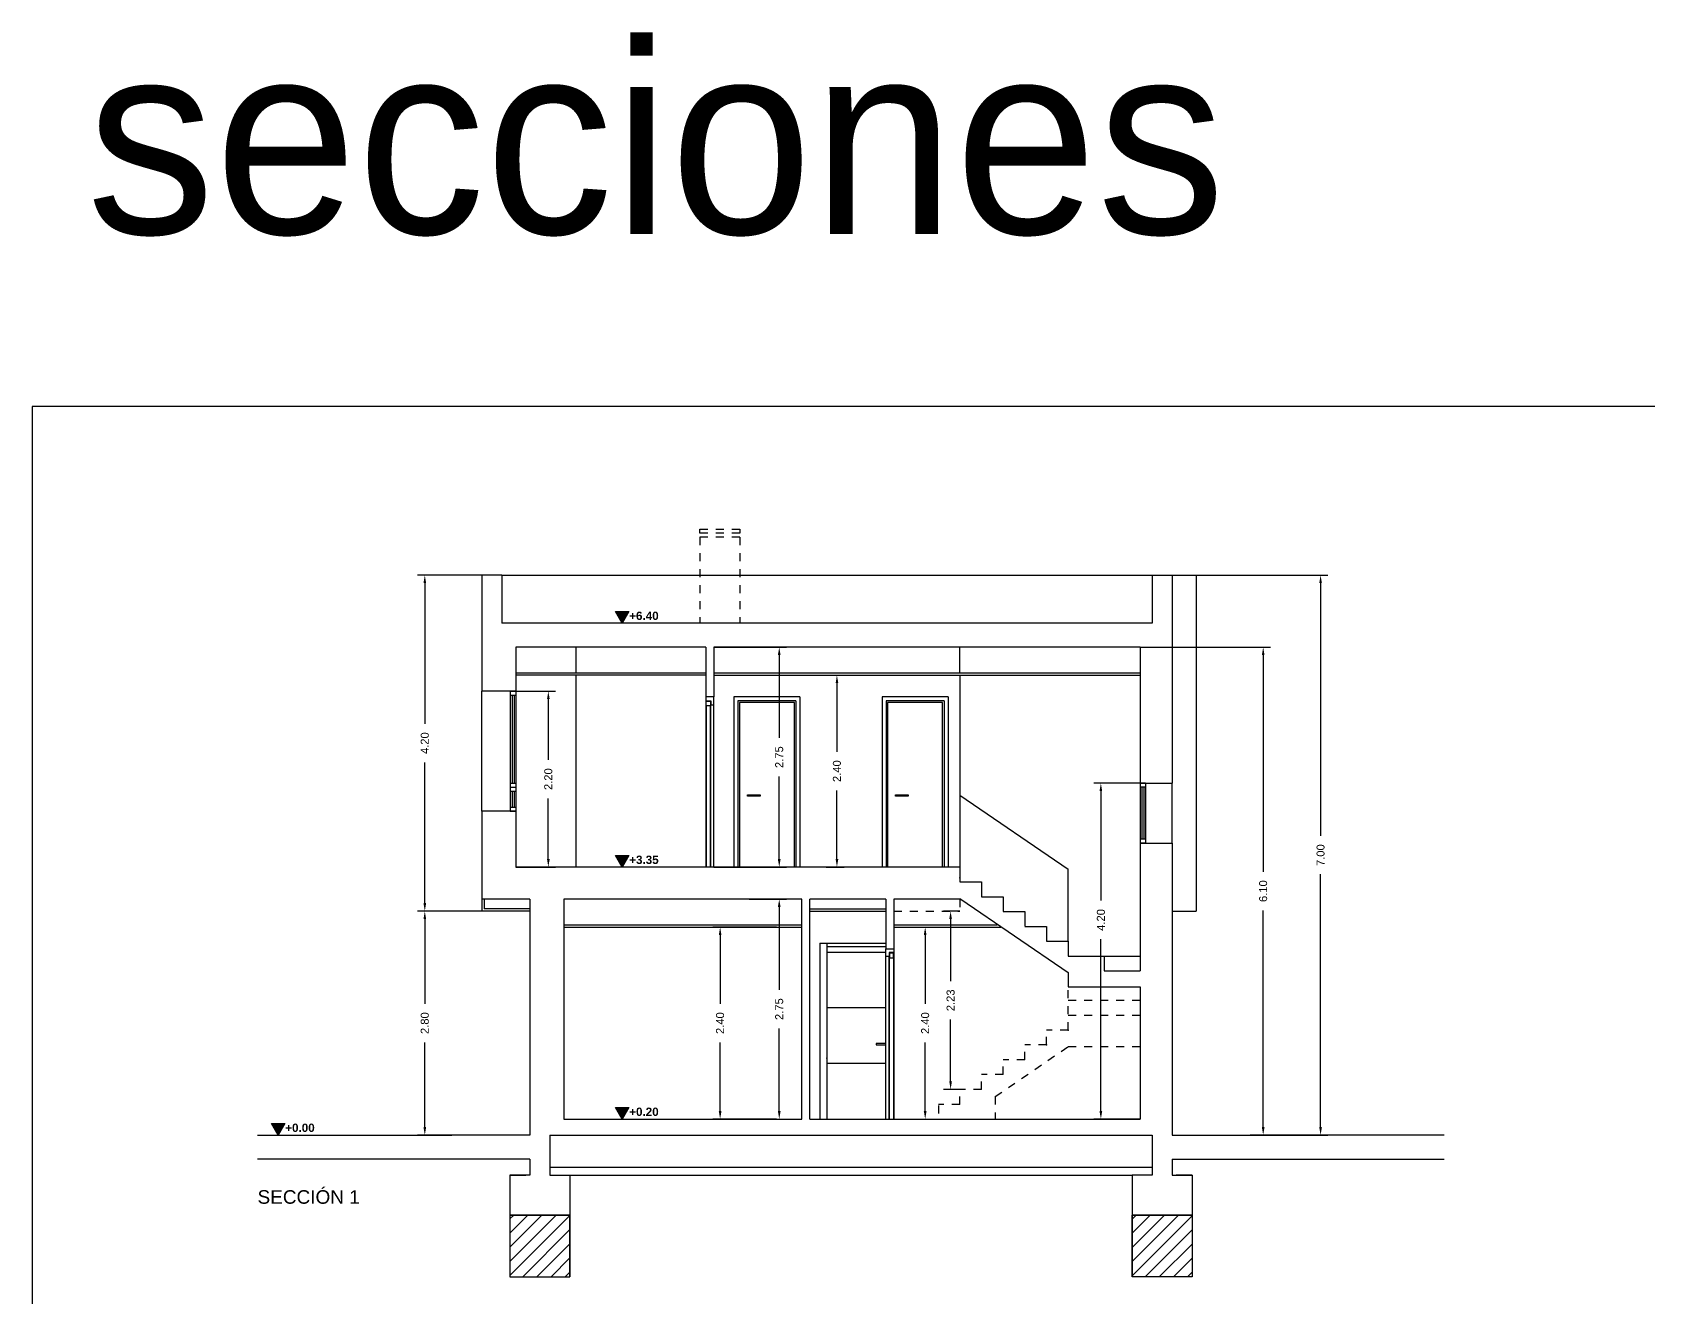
# Model space of a CAD drawing. Header units: millimetres. Extents: x 441156 to 441653, y 4514887 to 4515266.
# Drawn here: x 441397.92 to 441418.12, y 4515056.58 to 4515072.4 of the extents above; entities that cross this region are included whole.
import ezdxf

# ---------------------------------------------------------------- set-up
doc = ezdxf.new("R2010")
doc.units = ezdxf.units.MM
doc.linetypes.add('CONTINUA', pattern=[0])
doc.linetypes.add('RAYITAS', pattern=[0.375, 0.25, -0.125])
for name, color, linetype in [('01_alzado', 5, 'CONTINUA'), ('01_cotas', 254, 'Continuous'), ('01_proyeccion', 36, 'RAYITAS'), ('01_proyección', 4, 'RAYITAS'), ('01_seccion', 7, 'CONTINUA'), ('01_tabiques', 3, 'Continuous'), ('01_texto cartela', 5, 'Continuous'), ('01_textos', 7, 'Continuous')]:
    doc.layers.add(name, color=color, linetype=linetype)
doc.layers.add('01_cartela', color=6, linetype='Continuous', plot=False)
doc.styles.add('Century Gothic_6', font='', dxfattribs={"height": 11})
doc.styles.add('Estilo1', font='swissel.ttf')
doc.styles.add('NIEVES3', font='swisseb.ttf')
doc.styles.add('ROMANS', font='romans')
doc.styles.get('Century Gothic_6').set_extended_font_data('Century Gothic')
doc.dimstyles.new('DECIMAL-50', dxfattribs={"dimtxt": 0.08, "dimasz": 0.15, "dimexe": 0.09, "dimexo": 0, "dimgap": 0.09, "dimtad": 0, "dimzin": 0, "dimdsep": 46, "dimtxsty": 'ROMANS', "dimcen": 0.09, "dimclrt": 6, "dimadec": 0, "dimazin": 0, "dimtfac": 1.38, "dimtix": 1, "dimtofl": 0, "dimtmove": 2, "dimatfit": 3, "dimldrblk": 'OBLIQUE', "dimfxl": 1, "dimtolj": 1, "dimtzin": 0, "dimarcsym": 0})
pattern_1 = [(45, (439122.1837, 4515008.54803), (-0.0883883476, 0.0883883476), [])]

# ---------------------------------------------------------------- blocks, each defined once
blk = doc.blocks.new('*D490')
at = {"layer": '01_cotas', "color": 0, "linetype": 'CONTINUA', "lineweight": -2, "transparency": 16777216}
for p, q in [((441406.441, 4515064.713), (441407.347, 4515064.713)), ((441406.441, 4515061.963), (441407.347, 4515061.963))]:
    blk.add_line(p, q, dxfattribs=at)
at = {"layer": '01_cotas', "color": 0, "lineweight": -2, "transparency": 16777216}
for p, q in [((441407.257, 4515064.613), (441407.257, 4515063.578)), ((441407.257, 4515062.063), (441407.257, 4515063.098))]:
    blk.add_line(p, q, dxfattribs=at)
at = {"layer": '01_cotas', "color": 0, "transparency": 16777216}
for points in [[(441407.24, 4515064.613), (441407.274, 4515064.613), (441407.257, 4515064.713)], [(441407.24, 4515062.063), (441407.274, 4515062.063), (441407.257, 4515061.963)]]:
    blk.add_solid(points, dxfattribs=at)
at = {"layer": '01_cotas', "color": 7, "transparency": 16777216, "insert": (441407.257, 4515063.338), "char_height": 0.1, "attachment_point": 5, "rotation": 90, "style": 'Estilo1'}
blk.add_mtext('\\A1;2.75', dxfattribs=at)
blk = doc.blocks.new('*D491')
at = {"layer": '01_cotas', "color": 0, "linetype": 'CONTINUA', "lineweight": -2, "transparency": 16777216}
for p, q in [((441406.88, 4515061.563), (441407.347, 4515061.563)), ((441406.88, 4515058.813), (441407.347, 4515058.813))]:
    blk.add_line(p, q, dxfattribs=at)
at = {"layer": '01_cotas', "color": 0, "lineweight": -2, "transparency": 16777216}
for p, q in [((441407.257, 4515061.463), (441407.257, 4515060.428)), ((441407.257, 4515058.913), (441407.257, 4515059.948))]:
    blk.add_line(p, q, dxfattribs=at)
at = {"layer": '01_cotas', "color": 0, "transparency": 16777216}
for points in [[(441407.24, 4515061.463), (441407.274, 4515061.463), (441407.257, 4515061.563)], [(441407.24, 4515058.913), (441407.274, 4515058.913), (441407.257, 4515058.813)]]:
    blk.add_solid(points, dxfattribs=at)
at = {"layer": '01_cotas', "color": 7, "transparency": 16777216, "insert": (441407.257, 4515060.188), "char_height": 0.1, "attachment_point": 5, "rotation": 90, "style": 'Estilo1'}
blk.add_mtext('\\A1;2.75', dxfattribs=at)
blk = doc.blocks.new('*D492')
at = {"layer": '01_cotas', "color": 0, "linetype": 'CONTINUA', "lineweight": -2, "transparency": 16777216}
for p, q in [((441407.844, 4515064.363), (441408.068, 4515064.363)), ((441407.844, 4515061.963), (441408.068, 4515061.963))]:
    blk.add_line(p, q, dxfattribs=at)
at = {"layer": '01_cotas', "color": 0, "lineweight": -2, "transparency": 16777216}
for p, q in [((441407.978, 4515064.263), (441407.978, 4515063.403)), ((441407.978, 4515062.063), (441407.978, 4515062.923))]:
    blk.add_line(p, q, dxfattribs=at)
at = {"layer": '01_cotas', "color": 0, "transparency": 16777216}
for points in [[(441407.962, 4515064.263), (441407.995, 4515064.263), (441407.978, 4515064.363)], [(441407.962, 4515062.063), (441407.995, 4515062.063), (441407.978, 4515061.963)]]:
    blk.add_solid(points, dxfattribs=at)
at = {"layer": '01_cotas', "color": 7, "transparency": 16777216, "insert": (441407.978, 4515063.163), "char_height": 0.1, "attachment_point": 5, "rotation": 90, "style": 'Estilo1'}
blk.add_mtext('\\A1;2.40', dxfattribs=at)
blk = doc.blocks.new('*D493')
at = {"layer": '01_cotas', "color": 0, "linetype": 'CONTINUA', "lineweight": -2, "transparency": 16777216}
for p, q in [((441407.222, 4515061.213), (441406.428, 4515061.213)), ((441407.222, 4515058.813), (441406.428, 4515058.813))]:
    blk.add_line(p, q, dxfattribs=at)
at = {"layer": '01_cotas', "color": 0, "lineweight": -2, "transparency": 16777216}
for p, q in [((441406.518, 4515061.113), (441406.518, 4515060.253)), ((441406.518, 4515058.913), (441406.518, 4515059.773))]:
    blk.add_line(p, q, dxfattribs=at)
at = {"layer": '01_cotas', "color": 0, "transparency": 16777216}
for points in [[(441406.502, 4515061.113), (441406.535, 4515061.113), (441406.518, 4515061.213)], [(441406.502, 4515058.913), (441406.535, 4515058.913), (441406.518, 4515058.813)]]:
    blk.add_solid(points, dxfattribs=at)
at = {"layer": '01_cotas', "color": 7, "transparency": 16777216, "insert": (441406.518, 4515060.013), "char_height": 0.1, "attachment_point": 5, "rotation": 90, "style": 'Estilo1'}
blk.add_mtext('\\A1;2.40', dxfattribs=at)
blk = doc.blocks.new('*D494')
at = {"layer": '01_cotas', "color": 0, "linetype": 'CONTINUA', "lineweight": -2, "transparency": 16777216}
for p, q in [((441408.691, 4515061.213), (441409.171, 4515061.213)), ((441408.666, 4515058.813), (441409.171, 4515058.813))]:
    blk.add_line(p, q, dxfattribs=at)
at = {"layer": '01_cotas', "color": 0, "lineweight": -2, "transparency": 16777216}
for p, q in [((441409.081, 4515061.113), (441409.081, 4515060.253)), ((441409.081, 4515058.913), (441409.081, 4515059.773))]:
    blk.add_line(p, q, dxfattribs=at)
at = {"layer": '01_cotas', "color": 0, "transparency": 16777216}
for points in [[(441409.064, 4515061.113), (441409.098, 4515061.113), (441409.081, 4515061.213)], [(441409.064, 4515058.913), (441409.098, 4515058.913), (441409.081, 4515058.813)]]:
    blk.add_solid(points, dxfattribs=at)
at = {"layer": '01_cotas', "color": 7, "transparency": 16777216, "insert": (441409.081, 4515060.013), "char_height": 0.1, "attachment_point": 5, "rotation": 90, "style": 'Estilo1'}
blk.add_mtext('\\A1;2.40', dxfattribs=at)
blk = doc.blocks.new('*D495')
at = {"layer": '01_cotas', "color": 0, "linetype": 'CONTINUA', "lineweight": -2, "transparency": 16777216}
for p, q in [((441403.966, 4515064.163), (441404.461, 4515064.163)), ((441403.966, 4515061.963), (441404.461, 4515061.963))]:
    blk.add_line(p, q, dxfattribs=at)
at = {"layer": '01_cotas', "color": 0, "lineweight": -2, "transparency": 16777216}
for p, q in [((441404.371, 4515064.063), (441404.371, 4515063.303)), ((441404.371, 4515062.063), (441404.371, 4515062.823))]:
    blk.add_line(p, q, dxfattribs=at)
at = {"layer": '01_cotas', "color": 0, "transparency": 16777216}
for points in [[(441404.355, 4515064.063), (441404.388, 4515064.063), (441404.371, 4515064.163)], [(441404.355, 4515062.063), (441404.388, 4515062.063), (441404.371, 4515061.963)]]:
    blk.add_solid(points, dxfattribs=at)
at = {"layer": '01_cotas', "color": 7, "transparency": 16777216, "insert": (441404.371, 4515063.063), "char_height": 0.1, "attachment_point": 5, "rotation": 90, "style": 'Estilo1'}
blk.add_mtext('\\A1;2.20', dxfattribs=at)
blk = doc.blocks.new('*D496')
at = {"layer": '01_cotas', "color": 0, "linetype": 'CONTINUA', "lineweight": -2, "transparency": 16777216}
for p, q in [((441409.516, 4515061.413), (441409.309, 4515061.413)), ((441409.516, 4515059.184), (441409.309, 4515059.184))]:
    blk.add_line(p, q, dxfattribs=at)
at = {"layer": '01_cotas', "color": 0, "lineweight": -2, "transparency": 16777216}
for p, q in [((441409.399, 4515061.313), (441409.399, 4515060.539)), ((441409.399, 4515059.284), (441409.399, 4515060.058))]:
    blk.add_line(p, q, dxfattribs=at)
at = {"layer": '01_cotas', "color": 0, "transparency": 16777216}
for points in [[(441409.382, 4515061.313), (441409.415, 4515061.313), (441409.399, 4515061.413)], [(441409.382, 4515059.284), (441409.415, 4515059.284), (441409.399, 4515059.184)]]:
    blk.add_solid(points, dxfattribs=at)
at = {"layer": '01_cotas', "color": 7, "transparency": 16777216, "insert": (441409.399, 4515060.298), "char_height": 0.1, "attachment_point": 5, "rotation": 90, "style": 'Estilo1'}
blk.add_mtext('\\A1;2.23', dxfattribs=at)
blk = doc.blocks.new('*D497')
at = {"layer": '01_cotas', "color": 0, "linetype": 'CONTINUA', "lineweight": -2, "transparency": 16777216}
for p, q in [((441411.766, 4515063.013), (441411.187, 4515063.013)), ((441411.766, 4515058.813), (441411.187, 4515058.813))]:
    blk.add_line(p, q, dxfattribs=at)
at = {"layer": '01_cotas', "color": 0, "lineweight": -2, "transparency": 16777216}
for p, q in [((441411.277, 4515062.913), (441411.277, 4515061.544)), ((441411.277, 4515058.913), (441411.277, 4515061.063))]:
    blk.add_line(p, q, dxfattribs=at)
at = {"layer": '01_cotas', "color": 0, "transparency": 16777216}
for points in [[(441411.26, 4515062.913), (441411.293, 4515062.913), (441411.277, 4515063.013)], [(441411.26, 4515058.913), (441411.293, 4515058.913), (441411.277, 4515058.813)]]:
    blk.add_solid(points, dxfattribs=at)
at = {"layer": '01_cotas', "color": 7, "transparency": 16777216, "insert": (441411.277, 4515061.303), "char_height": 0.1, "attachment_point": 5, "rotation": 90, "style": 'Estilo1'}
blk.add_mtext('\\A1;4.20', dxfattribs=at)
blk = doc.blocks.new('*D498')
at = {"layer": '01_cotas', "color": 0, "linetype": 'CONTINUA', "lineweight": -2, "transparency": 16777216}
for p, q in [((441412.466, 4515065.613), (441414.113, 4515065.613)), ((441412.766, 4515058.613), (441414.113, 4515058.613))]:
    blk.add_line(p, q, dxfattribs=at)
at = {"layer": '01_cotas', "color": 0, "lineweight": -2, "transparency": 16777216}
for p, q in [((441414.023, 4515065.513), (441414.023, 4515062.353)), ((441414.023, 4515058.713), (441414.023, 4515061.874))]:
    blk.add_line(p, q, dxfattribs=at)
at = {"layer": '01_cotas', "color": 0, "transparency": 16777216}
for points in [[(441414.006, 4515065.513), (441414.039, 4515065.513), (441414.023, 4515065.613)], [(441414.006, 4515058.713), (441414.039, 4515058.713), (441414.023, 4515058.613)]]:
    blk.add_solid(points, dxfattribs=at)
at = {"layer": '01_cotas', "color": 7, "transparency": 16777216, "insert": (441414.023, 4515062.113), "char_height": 0.1, "attachment_point": 5, "rotation": 90, "style": 'Estilo1'}
blk.add_mtext('\\A1;7.00', dxfattribs=at)
blk = doc.blocks.new('*D499')
at = {"layer": '01_cotas', "color": 0, "linetype": 'CONTINUA', "lineweight": -2, "transparency": 16777216}
for p, q in [((441411.766, 4515064.713), (441413.395, 4515064.713)), ((441412.766, 4515058.613), (441413.395, 4515058.613))]:
    blk.add_line(p, q, dxfattribs=at)
at = {"layer": '01_cotas', "color": 0, "lineweight": -2, "transparency": 16777216}
for p, q in [((441413.305, 4515064.613), (441413.305, 4515061.903)), ((441413.305, 4515058.713), (441413.305, 4515061.423))]:
    blk.add_line(p, q, dxfattribs=at)
at = {"layer": '01_cotas', "color": 0, "transparency": 16777216}
for points in [[(441413.289, 4515064.613), (441413.322, 4515064.613), (441413.305, 4515064.713)], [(441413.289, 4515058.713), (441413.322, 4515058.713), (441413.305, 4515058.613)]]:
    blk.add_solid(points, dxfattribs=at)
at = {"layer": '01_cotas', "color": 7, "transparency": 16777216, "insert": (441413.305, 4515061.663), "char_height": 0.1, "attachment_point": 5, "rotation": 90, "style": 'Estilo1'}
blk.add_mtext('\\A1;6.10', dxfattribs=at)
blk = doc.blocks.new('*D500')
at = {"layer": '01_cotas', "color": 0, "linetype": 'CONTINUA', "lineweight": -2, "transparency": 16777216}
for p, q in [((441403.541, 4515061.413), (441402.737, 4515061.413)), ((441403.541, 4515058.613), (441402.737, 4515058.613))]:
    blk.add_line(p, q, dxfattribs=at)
at = {"layer": '01_cotas', "color": 0, "lineweight": -2, "transparency": 16777216}
for p, q in [((441402.827, 4515061.313), (441402.827, 4515060.253)), ((441402.827, 4515058.713), (441402.827, 4515059.773))]:
    blk.add_line(p, q, dxfattribs=at)
at = {"layer": '01_cotas', "color": 0, "transparency": 16777216}
for points in [[(441402.811, 4515061.313), (441402.844, 4515061.313), (441402.827, 4515061.413)], [(441402.811, 4515058.713), (441402.844, 4515058.713), (441402.827, 4515058.613)]]:
    blk.add_solid(points, dxfattribs=at)
at = {"layer": '01_cotas', "color": 7, "transparency": 16777216, "insert": (441402.827, 4515060.013), "char_height": 0.1, "attachment_point": 5, "rotation": 90, "style": 'Estilo1'}
blk.add_mtext('\\A1;2.80', dxfattribs=at)
blk = doc.blocks.new('*D501')
at = {"layer": '01_cotas', "color": 0, "linetype": 'CONTINUA', "lineweight": -2, "transparency": 16777216}
for p, q in [((441403.541, 4515065.613), (441402.737, 4515065.613)), ((441403.541, 4515061.413), (441402.737, 4515061.413))]:
    blk.add_line(p, q, dxfattribs=at)
at = {"layer": '01_cotas', "color": 0, "lineweight": -2, "transparency": 16777216}
for p, q in [((441402.827, 4515065.513), (441402.827, 4515063.754)), ((441402.827, 4515061.513), (441402.827, 4515063.272))]:
    blk.add_line(p, q, dxfattribs=at)
at = {"layer": '01_cotas', "color": 0, "transparency": 16777216}
for points in [[(441402.811, 4515065.513), (441402.844, 4515065.513), (441402.827, 4515065.613)], [(441402.811, 4515061.513), (441402.844, 4515061.513), (441402.827, 4515061.413)]]:
    blk.add_solid(points, dxfattribs=at)
at = {"layer": '01_cotas', "color": 7, "transparency": 16777216, "insert": (441402.827, 4515063.513), "char_height": 0.1, "attachment_point": 5, "rotation": 90, "style": 'Estilo1'}
blk.add_mtext('\\A1;4.20', dxfattribs=at)

msp = doc.modelspace()

# ---------------------------------------------------------------- hatches: boundary and pattern name
at = {"layer": '01_alzado', "linetype": 'CONTINUA'}
h = msp.add_hatch(dxfattribs=at)
h.set_pattern_fill('ANSI31', color=2)
h.set_pattern_definition(pattern_1)
h.paths.add_polyline_path([(441404.641, 4515056.843), (441403.891, 4515056.843), (441403.891, 4515057.613), (441404.641, 4515057.613)])
h = msp.add_hatch(dxfattribs=at)
h.set_pattern_fill('ANSI31', color=2)
h.set_pattern_definition(pattern_1)
h.paths.add_polyline_path([(441411.666, 4515056.843), (441412.416, 4515056.843), (441412.416, 4515057.613), (441411.666, 4515057.613)])
at = {"layer": '01_proyeccion', "linetype": 'CONTINUA', "ltscale": 1.5}
h = msp.add_hatch(color=7, dxfattribs=at)
h.dxf.hatch_style = 1
h.paths.add_polyline_path([(441405.295, 4515065.013), (441405.212, 4515065.157), (441405.378, 4515065.157)])
h = msp.add_hatch(color=7, dxfattribs=at)
h.dxf.hatch_style = 1
h.paths.add_polyline_path([(441405.295, 4515061.963), (441405.212, 4515062.107), (441405.378, 4515062.107)])
h = msp.add_hatch(color=7, dxfattribs=at)
h.dxf.hatch_style = 1
h.paths.add_polyline_path([(441405.295, 4515058.813), (441405.212, 4515058.957), (441405.378, 4515058.957)])
h = msp.add_hatch(color=7, dxfattribs=at)
h.dxf.hatch_style = 1
h.paths.add_polyline_path([(441400.996, 4515058.613), (441400.913, 4515058.757), (441401.079, 4515058.757)])

# ---------------------------------------------------------------- linework, layer by layer
at = {"layer": '01_alzado', "color": 2, "linetype": 'CONTINUA'}
for p, q in [((441403.791, 4515065.613, 0), (441411.916, 4515065.613, 0)), ((441412.166, 4515065.613, 0), (441412.466, 4515065.613, 0)), ((441412.466, 4515065.613, 0), (441412.466, 4515061.413, 0)), ((441404.716, 4515064.713, 0), (441404.716, 4515064.393, 0)), ((441404.716, 4515064.363, 0), (441404.716, 4515061.963, 0)), ((441409.516, 4515064.363, 0), (441409.516, 4515061.963, 0)), ((441403.541, 4515062.663, 0), (441403.541, 4515064.163, 0)), ((441403.896, 4515064.163, 0), (441403.966, 4515064.163, 0)), ((441403.896, 4515064.163, 0), (441403.966, 4515064.163, 0)), ((441403.896, 4515064.163, 0), (441403.896, 4515062.663, 0)), ((441403.966, 4515064.163, 0), (441403.966, 4515062.663, 0)), ((441403.896, 4515064.113, 0), (441403.966, 4515064.113, 0)), ((441403.919, 4515064.113, 0), (441403.919, 4515063.013, 0)), ((441403.943, 4515064.113, 0), (441403.943, 4515063.013, 0)), ((441407.516, 4515064.093, 0), (441406.691, 4515064.093, 0)), ((441406.691, 4515064.093, 0), (441406.691, 4515061.963, 0)), ((441406.741, 4515064.043, 0), (441406.741, 4515061.963, 0)), ((441407.466, 4515064.043, 0), (441406.741, 4515064.043, 0)), ((441407.446, 4515064.021, 0), (441406.761, 4515064.021, 0)), ((441406.761, 4515064.021, 0), (441406.761, 4515061.963, 0)), ((441407.446, 4515061.963, 0), (441407.446, 4515064.021, 0)), ((441407.466, 4515064.043, 0), (441407.466, 4515061.963, 0)), ((441407.516, 4515064.093, 0), (441407.516, 4515061.963, 0)), ((441409.367, 4515064.093, 0), (441408.542, 4515064.093, 0)), ((441408.542, 4515064.093, 0), (441408.542, 4515061.963, 0)), ((441408.592, 4515064.043, 0), (441408.592, 4515061.963, 0)), ((441409.317, 4515064.043, 0), (441408.592, 4515064.043, 0)), ((441409.297, 4515064.021, 0), (441408.612, 4515064.021, 0)), ((441408.612, 4515064.021, 0), (441408.612, 4515061.963, 0)), ((441409.297, 4515061.963, 0), (441409.297, 4515064.021, 0)), ((441409.317, 4515064.043, 0), (441409.317, 4515061.963, 0)), ((441409.367, 4515064.093, 0), (441409.367, 4515061.963, 0)), ((441403.896, 4515063.013, 0), (441403.966, 4515063.013, 0)), ((441403.896, 4515062.963, 0), (441403.966, 4515062.963, 0)), ((441411.766, 4515063.013, 0), (441411.766, 4515062.265, 0)), ((441411.836, 4515063.013, 0), (441411.766, 4515063.013, 0)), ((441411.836, 4515063.013, 0), (441411.766, 4515063.013, 0)), ((441411.836, 4515062.963, 0), (441411.766, 4515062.963, 0)), ((441411.789, 4515062.963, 0), (441411.789, 4515062.313, 0)), ((441411.813, 4515062.963, 0), (441411.813, 4515062.313, 0)), ((441411.836, 4515063.013, 0), (441411.836, 4515062.265, 0)), ((441412.166, 4515062.265, 0), (441412.166, 4515063.013, 0)), ((441403.896, 4515062.913, 0), (441403.966, 4515062.913, 0)), ((441403.919, 4515062.913, 0), (441403.919, 4515062.712, 0)), ((441403.943, 4515062.913, 0), (441403.943, 4515062.712, 0)), ((441409.516, 4515062.863, 0), (441410.866, 4515061.937, 0)), ((441403.896, 4515062.712, 0), (441403.966, 4515062.712, 0)), ((441403.896, 4515062.662, 0), (441403.966, 4515062.662, 0)), ((441411.836, 4515062.313, 0), (441411.766, 4515062.313, 0)), ((441411.836, 4515062.263, 0), (441411.766, 4515062.263, 0)), ((441410.866, 4515061.037, 0), (441410.866, 4515061.937, 0)), ((441412.166, 4515061.413), (441412.466, 4515061.413)), ((441411.316, 4515060.851, 0), (441411.766, 4515060.851, 0)), ((441404.391, 4515058.213, 0), (441411.916, 4515058.213, 0)), ((441404.641, 4515058.113, 0), (441411.666, 4515058.113, 0)), ((441403.891, 4515057.613, 0), (441403.891, 4515056.843, 0)), ((441404.641, 4515057.613, 0), (441404.641, 4515056.843, 0)), ((441411.666, 4515057.613, 0), (441411.666, 4515056.843, 0)), ((441412.416, 4515057.613, 0), (441412.416, 4515056.843, 0)), ((441403.891, 4515056.843, 0), (441404.641, 4515056.843, 0)), ((441412.416, 4515056.843, 0), (441411.666, 4515056.843, 0))]:
    msp.add_line(p, q, dxfattribs=at)
at = {"layer": '01_alzado', "color": 2}
for p, q in [((441409.516, 4515064.393, 0), (441409.516, 4515064.713, 0)), ((441403.966, 4515064.393, 0), (441406.341, 4515064.393, 0)), ((441406.341, 4515064.363, 0), (441403.966, 4515064.363, 0)), ((441406.441, 4515064.393, 0), (441411.766, 4515064.393, 0)), ((441406.441, 4515064.363, 0), (441411.766, 4515064.363, 0)), ((441406.341, 4515064.093, 0), (441406.341, 4515064.044, 0)), ((441406.341, 4515064.044, 0), (441406.402, 4515064.044, 0)), ((441406.341, 4515064.044, 0), (441406.341, 4515061.963, 0)), ((441406.345, 4515063.978, 0), (441406.345, 4515061.963, 0)), ((441406.396, 4515061.963, 0), (441406.396, 4515063.978, 0)), ((441406.402, 4515064.044, 0), (441406.402, 4515063.994, 0)), ((441406.402, 4515061.963, 0), (441406.402, 4515063.994, 0)), ((441406.402, 4515063.994, 0), (441406.441, 4515063.994, 0)), ((441406.441, 4515063.994, 0), (441406.441, 4515064.093, 0)), ((441406.441, 4515061.963, 0), (441406.441, 4515063.994, 0)), ((441403.541, 4515061.563, 0), (441403.541, 4515061.413, 0)), ((441403.571, 4515061.563, 0), (441403.571, 4515061.443, 0)), ((441404.141, 4515061.413, 0), (441403.541, 4515061.413, 0)), ((441404.141, 4515061.443, 0), (441403.571, 4515061.443, 0)), ((441407.641, 4515061.443, 0), (441408.591, 4515061.443, 0)), ((441407.641, 4515061.413, 0), (441408.591, 4515061.413, 0)), ((441404.566, 4515061.243, 0), (441407.541, 4515061.243, 0)), ((441404.566, 4515061.213, 0), (441407.541, 4515061.213, 0)), ((441408.691, 4515061.243, 0), (441409.98, 4515061.243, 0)), ((441408.691, 4515061.213, 0), (441410.027, 4515061.213, 0)), ((441407.766, 4515061.013, 0), (441408.591, 4515061.013, 0)), ((441407.766, 4515061.013, 0), (441407.766, 4515058.813, 0)), ((441407.851, 4515061.013, 0), (441407.851, 4515058.813, 0)), ((441408.591, 4515060.968, 0), (441407.851, 4515060.968, 0)), ((441408.591, 4515060.898, 0), (441407.851, 4515060.898, 0)), ((441408.591, 4515060.844, 0), (441408.591, 4515060.943, 0)), ((441408.691, 4515060.943, 0), (441408.691, 4515060.894, 0)), ((441408.63, 4515060.844, 0), (441408.591, 4515060.844, 0)), ((441408.591, 4515058.813, 0), (441408.591, 4515060.844, 0)), ((441408.691, 4515060.894, 0), (441408.63, 4515060.894, 0)), ((441408.63, 4515060.894, 0), (441408.63, 4515060.844, 0)), ((441408.63, 4515058.813, 0), (441408.63, 4515060.844, 0)), ((441408.635, 4515058.813, 0), (441408.635, 4515060.828, 0)), ((441408.686, 4515060.828, 0), (441408.686, 4515058.813, 0)), ((441408.691, 4515060.894, 0), (441408.691, 4515058.813, 0)), ((441408.591, 4515060.203, 0), (441407.851, 4515060.203, 0)), ((441408.591, 4515059.508, 0), (441407.851, 4515059.508, 0))]:
    msp.add_line(p, q, dxfattribs=at)
at = {"layer": '01_alzado', "color": 2, "elevation": 0}
for points in [[(441406.396, 4515064.036), (441406.396, 4515063.978), (441406.345, 4515063.978), (441406.345, 4515064.036)], [(441408.635, 4515060.886), (441408.635, 4515060.828), (441408.686, 4515060.828), (441408.686, 4515060.886)]]:
    msp.add_lwpolyline(points, close=True, dxfattribs=at)
at = {"layer": '01_alzado', "color": 2, "linetype": 'CONTINUA', "elevation": 0}
for points in [[(441406.861, 4515062.85), (441406.861, 4515062.869), (441407.017, 4515062.869), (441407.017, 4515062.85)], [(441408.712, 4515062.85), (441408.712, 4515062.869), (441408.869, 4515062.869), (441408.869, 4515062.85)], [(441404.641, 4515057.613), (441403.891, 4515057.613), (441403.891, 4515056.843), (441404.641, 4515056.843)], [(441411.666, 4515057.613), (441412.416, 4515057.613), (441412.416, 4515056.843), (441411.666, 4515056.843)]]:
    msp.add_lwpolyline(points, close=True, dxfattribs=at)
at = {"layer": '01_alzado', "color": 2, "elevation": 0}
msp.add_lwpolyline([(441408.591, 4515059.759), (441408.47, 4515059.759), (441408.47, 4515059.74), (441408.591, 4515059.74)], dxfattribs=at)
at = {"layer": '01_cartela', "color": 1}
msp.add_lwpolyline([(441397.922, 4515067.72), (441397.922, 4515046.185), (441428.56, 4515046.185), (441428.56, 4515067.72)], close=True, dxfattribs=at)
at = {"layer": '01_proyeccion', "color": 7, "linetype": 'CONTINUA', "ltscale": 1.5, "elevation": 0}
for points in [[(441405.295, 4515065.013), (441405.212, 4515065.157), (441405.378, 4515065.157)], [(441405.295, 4515061.963), (441405.212, 4515062.107), (441405.378, 4515062.107)], [(441405.295, 4515058.813), (441405.212, 4515058.957), (441405.378, 4515058.957)], [(441400.996, 4515058.613), (441400.913, 4515058.757), (441401.079, 4515058.757)]]:
    msp.add_lwpolyline(points, close=True, dxfattribs=at)
at = {"layer": '01_proyección', "color": 120, "ltscale": 0.25}
for p, q in [((441406.766, 4515066.09, 0), (441406.266, 4515066.09, 0)), ((441406.266, 4515066.09, 0), (441406.266, 4515065.013, 0)), ((441406.766, 4515066.09, 0), (441406.766, 4515065.013, 0)), ((441409.516, 4515061.563, 0), (441409.516, 4515061.413, 0)), ((441408.691, 4515061.413, 0), (441409.516, 4515061.413, 0)), ((441410.866, 4515059.925, 0), (441410.866, 4515060.466, 0)), ((441411.766, 4515060.296, 0), (441410.866, 4515060.296, 0)), ((441411.766, 4515060.11, 0), (441410.866, 4515060.11, 0)), ((441410.866, 4515059.925, 0), (441410.596, 4515059.925, 0)), ((441410.596, 4515059.74, 0), (441410.596, 4515059.925, 0)), ((441409.956, 4515059.094, 0), (441410.866, 4515059.719, 0)), ((441410.596, 4515059.74, 0), (441410.326, 4515059.74, 0)), ((441410.326, 4515059.554, 0), (441410.326, 4515059.74, 0)), ((441410.866, 4515059.719, 0), (441411.766, 4515059.719, 0)), ((441410.326, 4515059.554, 0), (441410.056, 4515059.554, 0)), ((441410.056, 4515059.369, 0), (441410.056, 4515059.554, 0)), ((441410.056, 4515059.369, 0), (441409.786, 4515059.369, 0)), ((441409.786, 4515059.184, 0), (441409.786, 4515059.369, 0)), ((441409.786, 4515059.184, 0), (441409.516, 4515059.184, 0)), ((441409.516, 4515058.998, 0), (441409.516, 4515059.184, 0)), ((441409.956, 4515059.094), (441409.956, 4515058.813)), ((441409.516, 4515058.998, 0), (441409.246, 4515058.998, 0)), ((441409.246, 4515058.985), (441409.246, 4515058.813))]:
    msp.add_line(p, q, dxfattribs=at)
at = {"layer": '01_proyección', "color": 120, "ltscale": 0.25, "elevation": 0}
msp.add_lwpolyline([(441406.266, 4515066.188), (441406.766, 4515066.188), (441406.766, 4515066.139), (441406.266, 4515066.139)], close=True, dxfattribs=at)
at = {"layer": '01_proyección', "color": 120, "ltscale": 0.25}
for p in [(441410.866, 4515059.925, 0), (441410.596, 4515059.74, 0)]:
    msp.add_point(p, dxfattribs=at)
at = {"layer": '01_seccion'}
for p, q in [((441403.791, 4515065.613, 0), (441403.541, 4515065.613, 0)), ((441403.541, 4515065.613, 0), (441403.541, 4515064.163, 0)), ((441403.791, 4515065.613, 0), (441403.791, 4515065.013, 0)), ((441411.916, 4515065.613, 0), (441411.916, 4515065.013, 0)), ((441411.916, 4515065.613, 0), (441412.166, 4515065.613, 0)), ((441412.166, 4515065.613, 0), (441412.166, 4515063.013, 0)), ((441411.916, 4515065.013, 0), (441403.791, 4515065.013, 0)), ((441406.341, 4515064.713, 0), (441403.966, 4515064.713, 0)), ((441403.966, 4515064.713, 0), (441403.966, 4515064.163, 0)), ((441406.341, 4515064.713, 0), (441406.341, 4515064.093, 0)), ((441411.766, 4515064.713, 0), (441406.441, 4515064.713, 0)), ((441406.441, 4515064.713, 0), (441406.441, 4515064.093, 0)), ((441411.766, 4515064.713, 0), (441411.766, 4515063.013, 0)), ((441403.966, 4515064.163, 0), (441403.541, 4515064.163, 0)), ((441406.441, 4515064.093, 0), (441406.341, 4515064.093, 0)), ((441411.766, 4515063.013, 0), (441412.166, 4515063.013, 0)), ((441403.541, 4515062.662, 0), (441403.541, 4515061.563, 0)), ((441403.966, 4515062.662, 0), (441403.541, 4515062.662, 0)), ((441403.966, 4515062.662, 0), (441403.966, 4515061.963, 0)), ((441411.766, 4515062.263, 0), (441412.166, 4515062.263, 0)), ((441411.766, 4515062.263, 0), (441411.766, 4515060.666, 0)), ((441412.166, 4515062.263, 0), (441412.166, 4515058.613, 0)), ((441409.516, 4515061.963, 0), (441403.966, 4515061.963, 0)), ((441409.516, 4515061.963, 0), (441409.516, 4515061.778, 0)), ((441409.516, 4515061.778, 0), (441409.786, 4515061.778, 0)), ((441409.786, 4515061.778, 0), (441409.786, 4515061.593, 0)), ((441404.141, 4515061.563, 0), (441403.541, 4515061.563, 0)), ((441404.141, 4515061.563, 0), (441403.541, 4515061.563, 0)), ((441404.141, 4515061.563, 0), (441404.141, 4515058.613, 0)), ((441404.566, 4515061.563, 0), (441404.566, 4515058.813, 0)), ((441407.541, 4515061.563, 0), (441404.566, 4515061.563, 0)), ((441407.541, 4515058.813, 0), (441407.541, 4515061.563, 0)), ((441407.641, 4515058.813, 0), (441407.641, 4515061.563, 0)), ((441408.591, 4515061.563, 0), (441407.641, 4515061.563, 0)), ((441408.591, 4515061.563, 0), (441408.591, 4515060.943, 0)), ((441408.691, 4515061.563, 0), (441408.691, 4515060.943, 0)), ((441409.528, 4515061.563, 0), (441408.691, 4515061.563, 0)), ((441409.528, 4515061.563, 0), (441410.866, 4515060.645, 0)), ((441409.786, 4515061.593, 0), (441410.056, 4515061.593, 0)), ((441410.056, 4515061.593, 0), (441410.056, 4515061.407, 0)), ((441410.056, 4515061.407, 0), (441410.326, 4515061.407, 0)), ((441410.326, 4515061.407, 0), (441410.326, 4515061.224, 0)), ((441410.326, 4515061.222, 0), (441410.596, 4515061.222, 0)), ((441410.596, 4515061.222, 0), (441410.596, 4515061.037, 0)), ((441408.591, 4515060.943, 0), (441408.691, 4515060.943, 0)), ((441410.596, 4515061.037, 0), (441410.866, 4515061.037, 0)), ((441410.866, 4515061.037, 0), (441410.866, 4515060.851, 0)), ((441410.866, 4515060.851, 0), (441411.316, 4515060.851, 0)), ((441411.316, 4515060.851, 0), (441411.316, 4515060.666, 0)), ((441410.866, 4515060.645, 0), (441410.866, 4515060.466, 0)), ((441411.316, 4515060.666, 0), (441411.766, 4515060.666, 0)), ((441410.866, 4515060.466, 0), (441411.766, 4515060.466, 0)), ((441411.766, 4515060.466, 0), (441411.766, 4515058.813, 0)), ((441404.566, 4515058.813, 0), (441407.541, 4515058.813, 0)), ((441407.641, 4515058.813, 0), (441411.766, 4515058.813, 0)), ((441400.737, 4515058.613, 0), (441403.166, 4515058.613, 0)), ((441404.141, 4515058.613, 0), (441403.166, 4515058.613, 0)), ((441404.391, 4515058.613, 0), (441411.916, 4515058.613, 0)), ((441404.391, 4515058.613, 0), (441404.391, 4515058.113, 0)), ((441411.916, 4515058.613, 0), (441411.916, 4515058.113, 0)), ((441412.166, 4515058.613, 0), (441413.141, 4515058.613, 0)), ((441415.569, 4515058.613, 0), (441413.141, 4515058.613, 0)), ((441404.141, 4515058.313, 0), (441400.737, 4515058.313, 0)), ((441404.141, 4515058.313, 0), (441404.141, 4515058.113, 0)), ((441412.166, 4515058.313, 0), (441412.166, 4515058.113, 0)), ((441412.166, 4515058.313, 0), (441415.569, 4515058.313, 0)), ((441403.891, 4515058.113, 0), (441404.091, 4515058.113, 0)), ((441403.891, 4515058.113, 0), (441403.891, 4515057.613, 0)), ((441404.141, 4515058.113, 0), (441403.891, 4515058.113, 0)), ((441404.391, 4515058.113, 0), (441404.641, 4515058.113, 0)), ((441404.441, 4515058.113, 0), (441404.641, 4515058.113, 0)), ((441404.641, 4515058.113, 0), (441404.641, 4515057.613, 0)), ((441411.866, 4515058.113, 0), (441411.666, 4515058.113, 0)), ((441411.666, 4515058.113, 0), (441411.666, 4515057.613, 0)), ((441411.916, 4515058.113, 0), (441411.666, 4515058.113, 0)), ((441412.166, 4515058.113, 0), (441412.416, 4515058.113, 0)), ((441412.416, 4515058.113, 0), (441412.216, 4515058.113, 0)), ((441412.416, 4515058.113, 0), (441412.416, 4515057.613, 0)), ((441403.891, 4515057.613, 0), (441404.641, 4515057.613, 0)), ((441412.416, 4515057.613, 0), (441411.666, 4515057.613, 0))]:
    msp.add_line(p, q, dxfattribs=at)
msp.add_point((441409.516, 4515061.828, 0), dxfattribs=at)
at = {"layer": '01_tabiques'}
msp.add_point((441407.851, 4515059.575, 0), dxfattribs=at)

# ---------------------------------------------------------------- texts
at = {"layer": '01_proyeccion', "color": 7, "ltscale": 1.5, "style": 'NIEVES3'}
for s, p in [('+6.40', (441405.382, 4515065.053, 0)), ('+3.35', (441405.382, 4515062.003, 0)), ('+0.20', (441405.382, 4515058.853, 0)), ('+0.00', (441401.083, 4515058.653, 0))]:
    msp.add_text(s, height=0.1041, dxfattribs=at).set_placement(p)
at = {"layer": '01_texto cartela', "color": 1, "insert": (441398.601, 4515072.272), "char_height": 2.3929, "width": 27.31448, "attachment_point": 1, "style": 'Century Gothic_6'}
msp.add_mtext('secciones', dxfattribs=at)
at = {"layer": '01_textos', "color": 5, "style": 'Estilo1'}
msp.add_text('SECCIÓN 1', height=0.1697, dxfattribs=at).set_placement((441400.737, 4515057.755, 0))

# ---------------------------------------------------------------- dimensions: what is measured, and where the dimension line sits
at = {"layer": '01_cotas'}
for base, p1, p2, picture, middle in [((441402.827, 4515065.613), (441403.541, 4515061.413, 0), (441403.541, 4515065.613, 0), '*D501', (441402.827, 4515063.513)), ((441414.023, 4515058.613, 0), (441412.466, 4515065.613, 0), (441412.766, 4515058.613, 0), '*D498', (441414.023, 4515062.113, 0)), ((441407.257, 4515061.963), (441406.441, 4515064.713, 0), (441406.441, 4515061.963, 0), '*D490', (441407.257, 4515063.338)), ((441413.305, 4515058.613, 0), (441411.766, 4515064.713, 0), (441412.766, 4515058.613, 0), '*D499', (441413.305, 4515061.663, 0)), ((441407.978, 4515061.963), (441407.844, 4515064.363, 0), (441407.844, 4515061.963, 0), '*D492', (441407.978, 4515063.163)), ((441404.371, 4515061.963, 0), (441403.966, 4515064.163, 0), (441403.966, 4515061.963, 0), '*D495', (441404.371, 4515063.063, 0)), ((441407.257, 4515058.813), (441406.88, 4515061.563, 0), (441406.88, 4515058.813, 0), '*D491', (441407.257, 4515060.188)), ((441402.827, 4515058.613), (441403.541, 4515061.413, 0), (441403.541, 4515058.613, 0), '*D500', (441402.827, 4515060.013)), ((441409.399, 4515059.184), (441409.516, 4515061.413, 0), (441409.516, 4515059.184, 0), '*D496', (441409.399, 4515060.298)), ((441406.518, 4515058.813), (441407.222, 4515061.213, 0), (441407.222, 4515058.813, 0), '*D493', (441406.518, 4515060.013)), ((441409.081, 4515058.813), (441408.691, 4515061.213, 0), (441408.666, 4515058.813, 0), '*D494', (441409.081, 4515060.013))]:
    dim = msp.add_linear_dim(base=base, p1=p1, p2=p2, angle=90, dimstyle='DECIMAL-50', override={"dimtxt": 0.1, "dimasz": 0.1, "dimtxsty": 'Estilo1', "dimsah": 1, "dimclrt": 7, "dimfxl": 0.09, "dimarcsym": 2}, dxfattribs=at)
    dim.commit()
    dim.dimension.update_dxf_attribs({"geometry": picture, "text_midpoint": middle})
dim = msp.add_linear_dim(base=(441411.277, 4515058.813), p1=(441411.766, 4515063.013, 0), p2=(441411.766, 4515058.813, 0), angle=90, dimstyle='DECIMAL-50', override={"dimtxt": 0.1, "dimasz": 0.1, "dimtxsty": 'Estilo1', "dimsah": 1, "dimclrt": 7, "dimfxl": 0.09, "dimarcsym": 2}, dxfattribs=at)
dim.commit()
dim.dimension.update_dxf_attribs({"geometry": '*D497', "text_midpoint": (441411.277, 4515061.303), "dimtype": 160})

doc.saveas('drawing.dxf')
